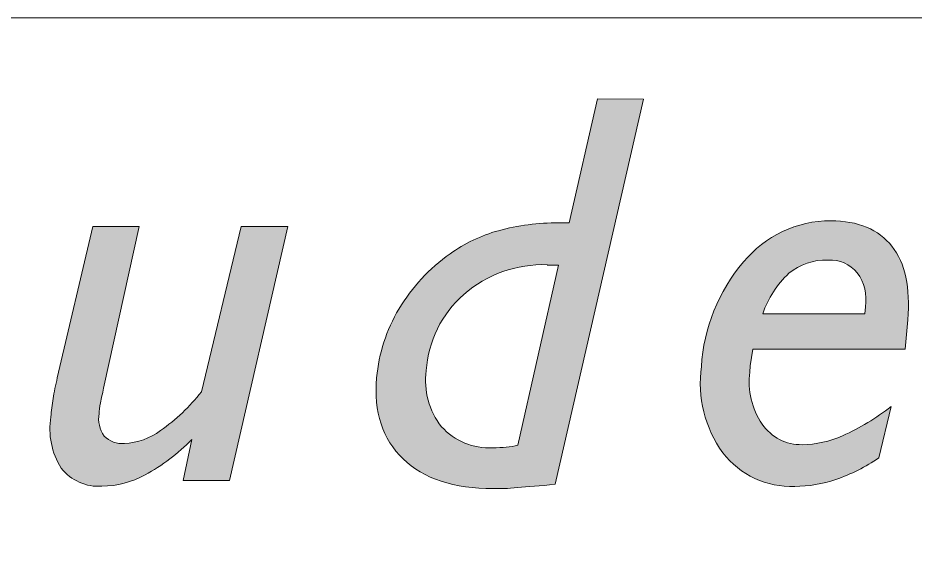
# Model space of a CAD drawing. Header units: inches. Extents: x 11 to 130, y 50 to 91.
# Drawn here: x 70.65 to 103.35, y 71.89 to 91.13 of the extents above; entities that cross this region are included whole.
import ezdxf

# ---------------------------------------------------------------- set-up
doc = ezdxf.new("R2010")
doc.units = ezdxf.units.IN
doc.header["$MEASUREMENT"] = 0
doc.layers.add('Layer 1', color=7, linetype='Continuous')

msp = doc.modelspace()

# ---------------------------------------------------------------- hatches: boundary and pattern name
at = {"layer": 'Layer 1', "true_color": 0x35679a}
h = msp.add_hatch(color=147, dxfattribs=at)
h.dxf.hatch_style = 2
edge = h.paths.add_edge_path()
edge.add_spline(control_points=[(91.779, 88.177), (91.779, 88.177), (90.749, 83.658), (90.749, 83.658), (90.749, 83.658), (90.36, 83.658), (90.36, 83.658), (89.619, 83.667), (88.881, 83.572), (88.166, 83.375), (87.533, 83.201), (86.936, 82.916), (86.402, 82.532), (85.648, 81.999), (85.013, 81.314), (84.54, 80.522), (84.083, 79.759), (83.806, 78.902), (83.728, 78.017), (83.62, 76.768), (83.941, 75.783), (84.691, 75.061), (85.442, 74.339), (86.538, 73.977), (87.979, 73.977), (88.216, 73.977), (88.508, 73.977), (88.868, 74.016), (89.228, 74.055), (89.68, 74.076), (90.23, 74.136), (90.23, 74.136), (93.447, 88.17), (93.447, 88.17), (93.447, 88.17), (91.779, 88.177), (91.779, 88.177)], knot_values=[0, 0, 0, 0, 1, 1, 1, 2, 2, 2, 3, 3, 3, 4, 4, 4, 5, 5, 5, 6, 6, 6, 7, 7, 7, 8, 8, 8, 9, 9, 9, 10, 10, 10, 11, 11, 11, 12, 12, 12, 12], degree=3, periodic=1)
edge = h.paths.add_edge_path()
edge.add_spline(control_points=[(89.948, 82.116), (89.948, 82.116), (90.145, 82.116), (90.145, 82.116), (90.145, 82.116), (90.357, 82.116), (90.357, 82.116), (90.357, 82.116), (88.879, 75.565), (88.879, 75.565), (88.738, 75.529), (88.596, 75.502), (88.452, 75.484), (88.304, 75.484), (88.138, 75.463), (87.955, 75.463), (87.249, 75.427), (86.565, 75.711), (86.092, 76.235), (85.633, 76.81), (85.433, 77.55), (85.538, 78.278), (85.607, 79.348), (86.098, 80.346), (86.903, 81.054), (87.747, 81.786), (88.835, 82.172), (89.951, 82.137), (89.951, 82.137), (89.948, 82.116), (89.948, 82.116)], knot_values=[0, 0, 0, 0, 1, 1, 1, 2, 2, 2, 3, 3, 3, 4, 4, 4, 5, 5, 5, 6, 6, 6, 7, 7, 7, 8, 8, 8, 9, 9, 9, 10, 10, 10, 10], degree=3, periodic=1)
h = msp.add_hatch(color=147, dxfattribs=at)
h.dxf.hatch_style = 2
edge = h.paths.add_edge_path()
edge.add_spline(control_points=[(100.274, 83.739), (99.044, 83.735), (97.881, 83.184), (97.099, 82.236), (96.183, 81.169), (95.644, 79.83), (95.564, 78.426), (95.407, 77.315), (95.688, 76.187), (96.347, 75.279), (96.97, 74.472), (97.946, 74.017), (98.965, 74.059), (99.475, 74.061), (99.981, 74.146), (100.464, 74.309), (101.019, 74.505), (101.546, 74.771), (102.034, 75.099), (102.034, 75.099), (102.475, 76.966), (102.475, 76.966), (101.93, 76.546), (101.338, 76.191), (100.711, 75.907), (100.247, 75.697), (99.745, 75.586), (99.236, 75.579), (98.655, 75.568), (98.107, 75.851), (97.779, 76.331), (97.399, 76.884), (97.237, 77.559), (97.324, 78.225), (97.324, 78.225), (97.346, 78.454), (97.346, 78.454), (97.346, 78.454), (97.437, 79.065), (97.437, 79.065), (97.437, 79.065), (102.99, 79.065), (102.99, 79.065), (102.99, 79.065), (103.082, 80.123), (103.082, 80.123), (103.183, 81.299), (102.991, 82.194), (102.507, 82.808), (102.022, 83.421), (101.278, 83.732), (100.274, 83.739)], knot_values=[0, 0, 0, 0, 1, 1, 1, 2, 2, 2, 3, 3, 3, 4, 4, 4, 5, 5, 5, 6, 6, 6, 7, 7, 7, 8, 8, 8, 9, 9, 9, 10, 10, 10, 11, 11, 11, 12, 12, 12, 13, 13, 13, 14, 14, 14, 15, 15, 15, 16, 16, 16, 17, 17, 17, 17], degree=3, periodic=1)
edge = h.paths.add_edge_path()
edge.add_spline(control_points=[(100.185, 82.307), (100.591, 82.327), (100.983, 82.156), (101.244, 81.844), (101.503, 81.486), (101.611, 81.04), (101.544, 80.603), (101.544, 80.603), (101.522, 80.352), (101.522, 80.352), (101.522, 80.352), (97.804, 80.352), (97.804, 80.352), (97.991, 80.915), (98.317, 81.421), (98.753, 81.823), (99.149, 82.15), (99.651, 82.322), (100.164, 82.307), (100.164, 82.307), (100.185, 82.307), (100.185, 82.307)], knot_values=[0, 0, 0, 0, 1, 1, 1, 2, 2, 2, 3, 3, 3, 4, 4, 4, 5, 5, 5, 6, 6, 6, 7, 7, 7, 7], degree=3, periodic=1)
h = msp.add_hatch(color=147, dxfattribs=at)
h.dxf.hatch_style = 2
edge = h.paths.add_edge_path()
edge.add_spline(control_points=[(80.486, 83.527), (80.486, 83.527), (78.37, 74.27), (78.37, 74.27), (78.37, 74.27), (76.676, 74.27), (76.676, 74.27), (76.676, 74.27), (76.99, 75.766), (76.99, 75.766), (76.487, 75.256), (75.913, 74.821), (75.286, 74.475), (74.803, 74.216), (74.265, 74.075), (73.716, 74.066), (73.143, 74.026), (72.586, 74.273), (72.231, 74.725), (71.882, 75.283), (71.748, 75.949), (71.854, 76.599), (71.873, 76.806), (71.901, 77.025), (71.938, 77.258), (71.976, 77.491), (72.027, 77.745), (72.09, 78.02), (72.09, 78.02), (73.385, 83.527), (73.385, 83.527), (73.385, 83.527), (75.071, 83.527), (75.071, 83.527), (75.071, 83.527), (73.776, 77.636), (73.776, 77.636), (73.734, 77.448), (73.696, 77.271), (73.664, 77.107), (73.631, 76.942), (73.613, 76.811), (73.611, 76.715), (73.561, 76.427), (73.629, 76.131), (73.798, 75.893), (73.992, 75.699), (74.261, 75.6), (74.535, 75.621), (75.01, 75.645), (75.468, 75.808), (75.851, 76.091), (76.411, 76.489), (76.914, 76.964), (77.343, 77.502), (77.343, 77.502), (78.793, 83.527), (78.793, 83.527), (78.793, 83.527), (80.486, 83.527), (80.486, 83.527)], knot_values=[0, 0, 0, 0, 0.352778, 0.352778, 0.352778, 0.705556, 0.705556, 0.705556, 1.058333, 1.058333, 1.058333, 1.411111, 1.411111, 1.411111, 1.763889, 1.763889, 1.763889, 2.116667, 2.116667, 2.116667, 2.469444, 2.469444, 2.469444, 2.822222, 2.822222, 2.822222, 3.175, 3.175, 3.175, 3.527778, 3.527778, 3.527778, 3.880556, 3.880556, 3.880556, 4.233333, 4.233333, 4.233333, 4.586111, 4.586111, 4.586111, 4.938889, 4.938889, 4.938889, 5.291667, 5.291667, 5.291667, 5.644444, 5.644444, 5.644444, 5.997222, 5.997222, 5.997222, 6.35, 6.35, 6.35, 6.702778, 6.702778, 6.702778, 7.055556, 7.055556, 7.055556, 7.055556], degree=3, periodic=0)
edge.add_line((80.486, 83.527), (80.486, 83.527))

# ---------------------------------------------------------------- linework, layer by layer
at = {"layer": 'Layer 1', "lineweight": 0}
msp.add_lwpolyline([(11.402, 91.126), (130.097, 91.126), (130.097, 49.985), (11.402, 49.985), (11.402, 91.126), (11.402, 91.126)], dxfattribs=at)
for points, knots in [([(91.779, 88.177), (91.779, 88.177), (90.749, 83.658), (90.749, 83.658), (90.749, 83.658), (90.36, 83.658), (90.36, 83.658), (89.619, 83.667), (88.881, 83.572), (88.166, 83.375), (87.533, 83.201), (86.936, 82.916), (86.402, 82.532), (85.648, 81.999), (85.013, 81.314), (84.54, 80.522), (84.083, 79.759), (83.806, 78.902), (83.728, 78.017), (83.62, 76.768), (83.941, 75.783), (84.691, 75.061), (85.442, 74.339), (86.538, 73.977), (87.979, 73.977), (88.216, 73.977), (88.508, 73.977), (88.868, 74.016), (89.228, 74.055), (89.68, 74.076), (90.23, 74.136), (90.23, 74.136), (93.447, 88.17), (93.447, 88.17), (93.447, 88.17), (91.779, 88.177), (91.779, 88.177)], [0, 0, 0, 0, 1, 1, 1, 2, 2, 2, 3, 3, 3, 4, 4, 4, 5, 5, 5, 6, 6, 6, 7, 7, 7, 8, 8, 8, 9, 9, 9, 10, 10, 10, 11, 11, 11, 12, 12, 12, 12]), ([(100.274, 83.739), (99.044, 83.735), (97.881, 83.184), (97.099, 82.236), (96.183, 81.169), (95.644, 79.83), (95.564, 78.426), (95.407, 77.315), (95.688, 76.187), (96.347, 75.279), (96.97, 74.472), (97.946, 74.017), (98.965, 74.059), (99.475, 74.061), (99.981, 74.146), (100.464, 74.309), (101.019, 74.505), (101.546, 74.771), (102.034, 75.099), (102.034, 75.099), (102.475, 76.966), (102.475, 76.966), (101.93, 76.546), (101.338, 76.191), (100.711, 75.907), (100.247, 75.697), (99.745, 75.586), (99.236, 75.579), (98.655, 75.568), (98.107, 75.851), (97.779, 76.331), (97.399, 76.884), (97.237, 77.559), (97.324, 78.225), (97.324, 78.225), (97.346, 78.454), (97.346, 78.454), (97.346, 78.454), (97.437, 79.065), (97.437, 79.065), (97.437, 79.065), (102.99, 79.065), (102.99, 79.065), (102.99, 79.065), (103.082, 80.123), (103.082, 80.123), (103.183, 81.299), (102.991, 82.194), (102.507, 82.808), (102.022, 83.421), (101.278, 83.732), (100.274, 83.739)], [0, 0, 0, 0, 1, 1, 1, 2, 2, 2, 3, 3, 3, 4, 4, 4, 5, 5, 5, 6, 6, 6, 7, 7, 7, 8, 8, 8, 9, 9, 9, 10, 10, 10, 11, 11, 11, 12, 12, 12, 13, 13, 13, 14, 14, 14, 15, 15, 15, 16, 16, 16, 17, 17, 17, 17]), ([(80.486, 83.527), (80.486, 83.527), (78.37, 74.27), (78.37, 74.27), (78.37, 74.27), (76.676, 74.27), (76.676, 74.27), (76.676, 74.27), (76.99, 75.766), (76.99, 75.766), (76.487, 75.256), (75.913, 74.821), (75.286, 74.475), (74.803, 74.216), (74.265, 74.075), (73.716, 74.066), (73.143, 74.026), (72.586, 74.273), (72.231, 74.725), (71.882, 75.283), (71.748, 75.949), (71.854, 76.599), (71.873, 76.806), (71.901, 77.025), (71.938, 77.258), (71.976, 77.491), (72.027, 77.745), (72.09, 78.02), (72.09, 78.02), (73.385, 83.527), (73.385, 83.527), (73.385, 83.527), (75.071, 83.527), (75.071, 83.527), (75.071, 83.527), (73.776, 77.636), (73.776, 77.636), (73.734, 77.448), (73.696, 77.271), (73.664, 77.107), (73.631, 76.942), (73.613, 76.811), (73.611, 76.715), (73.561, 76.427), (73.629, 76.131), (73.798, 75.893), (73.992, 75.699), (74.261, 75.6), (74.535, 75.621), (75.01, 75.645), (75.468, 75.808), (75.851, 76.091), (76.411, 76.489), (76.914, 76.964), (77.343, 77.502), (77.343, 77.502), (78.793, 83.527), (78.793, 83.527), (78.793, 83.527), (80.486, 83.527), (80.486, 83.527)], [0, 0, 0, 0, 1, 1, 1, 2, 2, 2, 3, 3, 3, 4, 4, 4, 5, 5, 5, 6, 6, 6, 7, 7, 7, 8, 8, 8, 9, 9, 9, 10, 10, 10, 11, 11, 11, 12, 12, 12, 13, 13, 13, 14, 14, 14, 15, 15, 15, 16, 16, 16, 17, 17, 17, 18, 18, 18, 19, 19, 19, 20, 20, 20, 20]), ([(89.948, 82.116), (89.948, 82.116), (90.145, 82.116), (90.145, 82.116), (90.145, 82.116), (90.357, 82.116), (90.357, 82.116), (90.357, 82.116), (88.879, 75.565), (88.879, 75.565), (88.738, 75.529), (88.596, 75.502), (88.452, 75.484), (88.304, 75.484), (88.138, 75.463), (87.955, 75.463), (87.249, 75.427), (86.565, 75.711), (86.092, 76.235), (85.633, 76.81), (85.433, 77.55), (85.538, 78.278), (85.607, 79.348), (86.098, 80.346), (86.903, 81.054), (87.747, 81.786), (88.835, 82.172), (89.951, 82.137), (89.951, 82.137), (89.948, 82.116), (89.948, 82.116)], [0, 0, 0, 0, 1, 1, 1, 2, 2, 2, 3, 3, 3, 4, 4, 4, 5, 5, 5, 6, 6, 6, 7, 7, 7, 8, 8, 8, 9, 9, 9, 10, 10, 10, 10]), ([(100.185, 82.307), (100.591, 82.327), (100.983, 82.156), (101.244, 81.844), (101.503, 81.486), (101.611, 81.04), (101.544, 80.603), (101.544, 80.603), (101.522, 80.352), (101.522, 80.352), (101.522, 80.352), (97.804, 80.352), (97.804, 80.352), (97.991, 80.915), (98.317, 81.421), (98.753, 81.823), (99.149, 82.15), (99.651, 82.322), (100.164, 82.307), (100.164, 82.307), (100.185, 82.307), (100.185, 82.307)], [0, 0, 0, 0, 1, 1, 1, 2, 2, 2, 3, 3, 3, 4, 4, 4, 5, 5, 5, 6, 6, 6, 7, 7, 7, 7])]:
    msp.add_open_spline(points, degree=3, knots=knots, dxfattribs=at)

doc.saveas('drawing.dxf')
